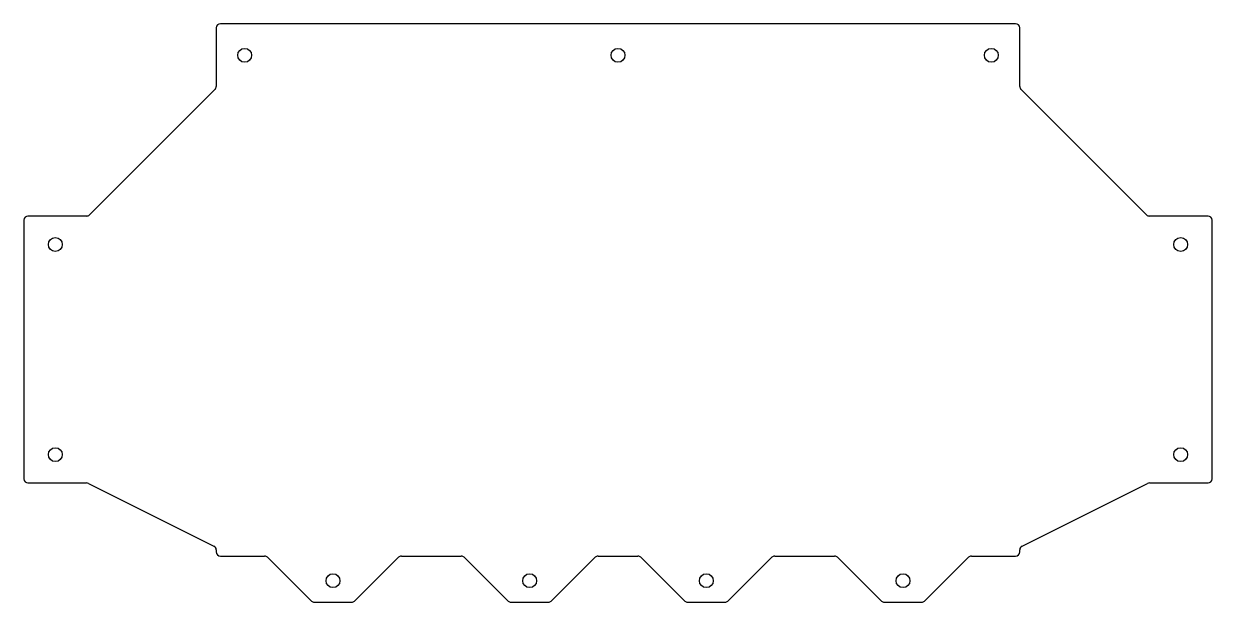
# Model space of a CAD drawing. Header units: millimetres. Extents: x -283 to 283, y -138 to 138.
import ezdxf

# ---------------------------------------------------------------- set-up
doc = ezdxf.new("R2010")
doc.units = ezdxf.units.MM
doc.layers.add('CUTOUTS', color=1, linetype='CONTINUOUS')
doc.layers.add('PERIMETER', color=5, linetype='CONTINUOUS')

msp = doc.modelspace()

# ---------------------------------------------------------------- linework, layer by layer
at = {"layer": 'CUTOUTS'}
for centre in [(-177.5, 122.62), (0, 122.62), (177.5, 122.62), (-267.5, 32.62), (267.5, 32.62), (-267.5, -67.38), (267.5, -67.38), (-135.5, -127.38), (-42, -127.38), (42, -127.38), (135.5, -127.38)]:
    msp.add_circle(centre, 3.3, dxfattribs=at)
at = {"layer": 'PERIMETER'}
for p, q in [((-191, 135.62), (-191, 107.83)), ((189, 137.62), (-189, 137.62)), ((191, 107.83), (191, 135.62)), ((-191.59, 106.42), (-251.29, 46.71)), ((251.29, 46.71), (191.59, 106.42)), ((-252.71, 46.12), (-280.5, 46.12)), ((280.5, 46.12), (252.71, 46.12)), ((-282.5, 44.12), (-282.5, -78.88)), ((282.5, -78.88), (282.5, 44.12)), ((-280.5, -80.88), (-252.62, -80.88)), ((-251.72, -81.09), (-192.11, -110.9)), ((192.11, -110.9), (251.72, -81.09)), ((252.62, -80.88), (280.5, -80.88)), ((-191, -112.68), (-191, -113.62)), ((191, -113.62), (191, -112.68)), ((-189, -115.63), (-168.02, -115.63)), ((-166.6, -116.21), (-145.78, -137.04)), ((-125.22, -137.04), (-104.4, -116.21)), ((-102.98, -115.63), (-74.52, -115.63)), ((-73.1, -116.21), (-52.28, -137.04)), ((-31.72, -137.04), (-10.9, -116.21)), ((-9.48, -115.63), (9.48, -115.63)), ((10.9, -116.21), (31.72, -137.04)), ((52.28, -137.04), (73.1, -116.21)), ((74.52, -115.63), (102.98, -115.63)), ((104.4, -116.21), (125.22, -137.04)), ((145.78, -137.04), (166.6, -116.21)), ((168.02, -115.63), (189, -115.63)), ((-144.36, -137.63), (-126.64, -137.63)), ((-50.86, -137.63), (-33.14, -137.63)), ((33.14, -137.63), (50.86, -137.63)), ((126.64, -137.63), (144.36, -137.63))]:
    msp.add_line(p, q, dxfattribs=at)
for centre, start, end in [((-189, 135.62), 90, 180), ((189, 135.62), 0, 90), ((-193, 107.83), -45, 0), ((193, 107.83), 180, 225), ((-280.5, 44.12), 90, 180), ((-252.71, 48.12), 270, 315), ((252.71, 48.12), 225, 270), ((280.5, 44.12), 0, 90), ((-280.5, -78.88), 180, 270), ((280.5, -78.88), -90, 0), ((-252.62, -82.88), 63.4349, 90), ((252.62, -82.88), 90, 116.5651), ((-193, -112.68), 0, 63.4349), ((193, -112.68), 116.5651, 180), ((-189, -113.62), 180, 270), ((-168.02, -117.63), 45, 90), ((-102.98, -117.63), 90, 135), ((-74.52, -117.63), 45, 90), ((-9.48, -117.63), 90, 135), ((9.48, -117.63), 45, 90), ((74.52, -117.63), 90, 135), ((102.98, -117.63), 45, 90), ((168.02, -117.63), 90, 135), ((189, -113.62), -90, 0), ((-144.36, -135.63), 225, 270), ((-126.64, -135.63), 270, 315), ((-50.86, -135.63), 225, 270), ((-33.14, -135.63), 270, 315), ((33.14, -135.63), 225, 270), ((50.86, -135.63), 270, 315), ((126.64, -135.63), 225, 270), ((144.36, -135.63), 270, 315)]:
    msp.add_arc(centre, 2, start, end, dxfattribs=at)

doc.saveas('drawing.dxf')
